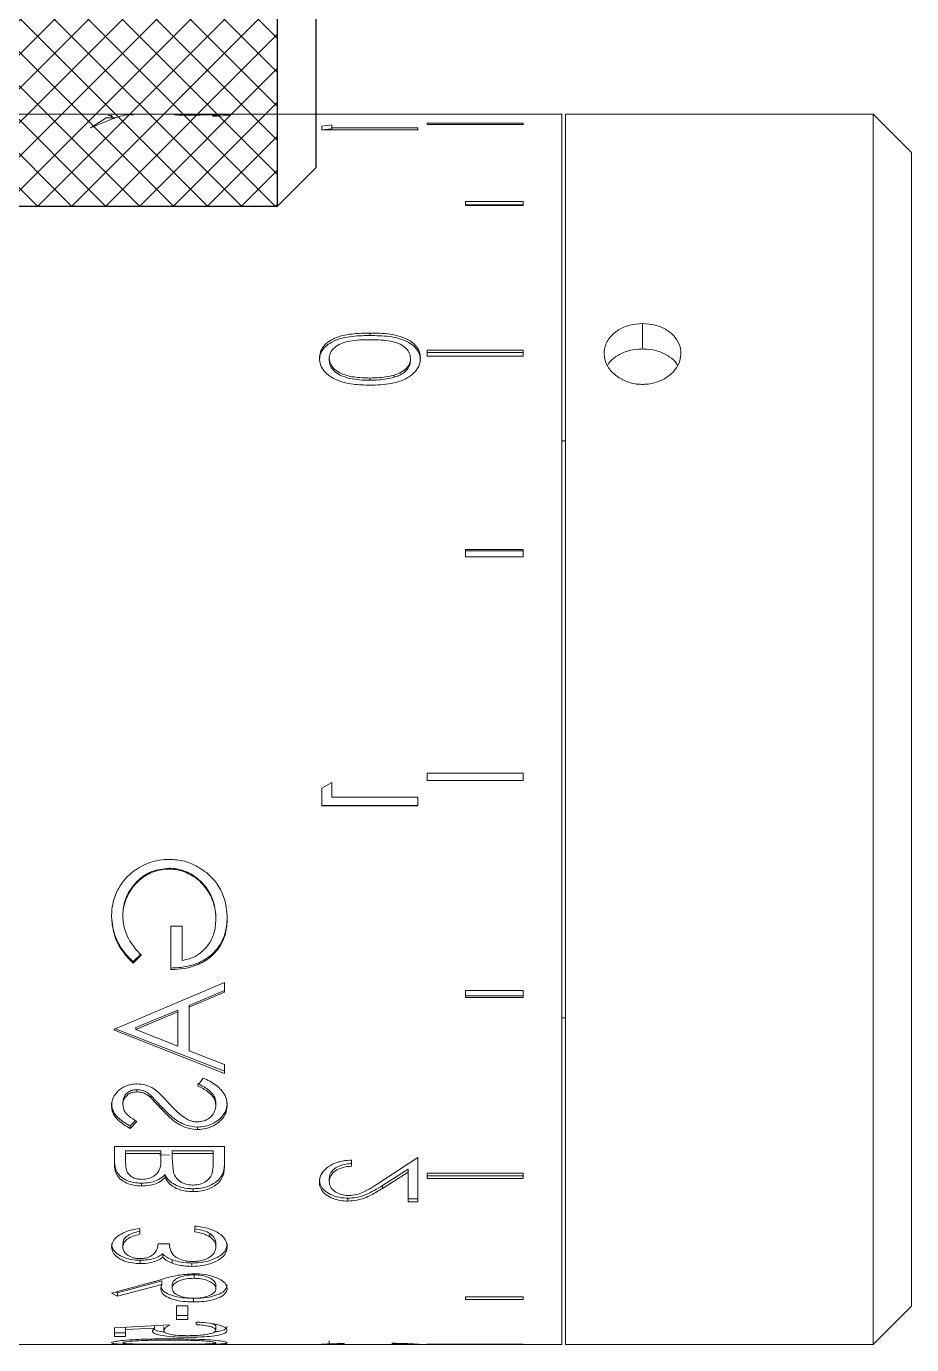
# Model space of a CAD drawing. Extents: x 500 to 100500, y -14500 to 21140.
# Drawn here: x 14845.69 to 14868.71, y -7525.04 to -7490.76 of the extents above; entities that cross this region are included whole.
import ezdxf

# ---------------------------------------------------------------- set-up
doc = ezdxf.new("R2010")
doc.units = 0
doc.linetypes.add('SLD-Solid', pattern=[0])
doc.layers.get('0').update_dxf_attribs({"linetype": 'CONTINUOUS'})
doc.layers.add('D', color=7, linetype='CONTINUOUS')
doc.layers.add('MODEL', color=7, linetype='SLD-Solid', lineweight=15)

# ---------------------------------------------------------------- blocks, each defined once
blk = doc.blocks.new('KA$Ca24aadca')
at = {"layer": 'MODEL'}
for p, q in [((1, 76), (0, 75)), ((9, 76), (1, 76)), ((1, 47.338), (1, 76)), ((9, 76), (9, 47.338)), ((17.73, 76), (9.1, 76)), ((9.1, 76), (9.1, 47.338)), ((17.963, 76), (17.73, 76)), ((17.73, 75.999), (17.991, 75.997)), ((17.991, 75.993), (17.763, 75.989)), ((17.763, 75.989), (17.763, 75.968)), ((17.763, 75.968), (18.062, 75.947)), ((18.784, 76), (17.963, 76)), ((18.358, 75.994), (17.963, 75.999)), ((17.963, 75.999), (17.963, 75.997)), ((17.991, 75.997), (17.991, 75.993)), ((17.991, 75.993), (17.991, 75.951)), ((18.02, 75.968), (18.02, 75.983)), ((18.02, 75.983), (18.217, 75.983)), ((18.175, 75.962), (18.02, 75.968)), ((18.02, 75.968), (18.02, 75.949)), ((18.062, 75.947), (18.175, 75.947)), ((18.175, 75.947), (18.175, 75.962)), ((18.217, 75.983), (18.504, 75.974)), ((18.645, 75.989), (18.358, 75.994)), ((18.358, 75.994), (18.358, 75.978)), ((18.504, 75.974), (19.062, 75.974)), ((18.645, 75.989), (18.645, 75.974)), ((18.935, 75.987), (18.645, 75.989)), ((19.083, 76), (18.784, 76)), ((18.784, 75.999), (18.991, 75.998)), ((18.991, 75.998), (18.935, 75.987)), ((18.935, 75.987), (18.935, 75.974)), ((19.173, 76), (18.991, 75.998)), ((18.991, 75.998), (18.991, 75.974)), ((19.062, 75.974), (19.173, 75.983)), ((20.239, 76), (19.083, 76)), ((19.173, 75.983), (19.173, 76)), ((20.931, 76), (20.239, 76)), ((20.931, 75.9), (20.688, 75.9)), ((20.786, 75.898), (20.774, 75.897)), ((20.811, 75.964), (20.786, 75.926)), ((20.824, 75.964), (20.811, 75.964)), ((20.824, 75.977), (20.824, 75.9)), ((20.896, 75.962), (20.845, 75.963)), ((23.6, 76), (20.931, 76)), ((21.357, 75.641), (20.931, 75.91)), ((12.6, 75.764), (10.1, 75.764)), ((10.1, 75.764), (10.1, 75.729)), ((10.1, 75.729), (12.6, 75.729)), ((12.6, 75.729), (12.6, 75.764)), ((15.084, 75.643), (12.84, 75.643)), ((12.84, 75.643), (12.84, 75.594)), ((12.84, 75.594), (15.34, 75.594)), ((15.34, 75.691), (15.084, 75.719)), ((15.084, 75.719), (15.084, 75.643)), ((15.084, 75.594), (15.084, 75.643)), ((15.084, 75.621), (15.33, 75.594)), ((15.34, 75.594), (15.34, 75.691)), ((0, 45), (0, 75)), ((11.6, 73.729), (10.1, 73.729)), ((10.1, 73.729), (10.1, 73.626)), ((11.6, 73.626), (11.6, 73.729)), ((11.6, 73.643), (10.1, 73.643)), ((10.1, 73.626), (11.6, 73.626)), ((6.999, 70.552), (6.999, 69.892)), ((14.089, 70.242), (14.089, 70.307)), ((12.6, 69.861), (10.1, 69.861)), ((10.1, 69.861), (10.1, 69.702)), ((12.6, 69.799), (10.1, 69.799)), ((10.1, 69.702), (12.6, 69.702)), ((12.6, 69.702), (12.6, 69.861)), ((13.032, 69.587), (13.032, 69.648)), ((15.148, 69.648), (15.148, 69.587)), ((13.462, 69.214), (13.462, 69.157)), ((14.091, 69.137), (14.091, 69.08)), ((9.1, 67.5), (9, 67.5)), ((11.6, 64.675), (10.1, 64.675)), ((10.1, 64.675), (10.1, 64.484)), ((11.6, 64.646), (10.1, 64.646)), ((10.1, 64.484), (11.6, 64.484)), ((11.6, 64.484), (11.6, 64.675)), ((12.6, 58.865), (10.1, 58.865)), ((10.1, 58.865), (10.1, 58.666)), ((10.1, 58.674), (12.6, 58.674)), ((10.1, 58.666), (12.6, 58.666)), ((12.6, 58.666), (12.6, 58.865)), ((15.34, 58.47), (15.084, 58.616)), ((15.084, 58.616), (15.084, 58.233)), ((15.34, 58.01), (15.34, 58.47)), ((15.084, 58.233), (12.84, 58.233)), ((12.84, 58.233), (12.84, 58.01)), ((15.34, 58.023), (12.84, 58.023)), ((12.84, 58.01), (15.34, 58.01)), ((19.319, 56.389), (19.319, 56.366)), ((18.096, 55.092), (18.096, 55.061)), ((19.269, 54.886), (18.976, 54.886)), ((18.976, 54.886), (18.976, 53.992)), ((19.269, 53.755), (19.269, 54.886)), ((20.516, 55.17), (20.516, 55.139)), ((20.81, 55.161), (20.81, 55.131)), ((20.248, 53.962), (20.04, 54.165)), ((20.04, 54.128), (20.248, 53.924)), ((20.248, 53.962), (20.248, 53.924)), ((11.6, 53.207), (10.1, 53.207)), ((10.1, 53.207), (10.1, 53.026)), ((11.6, 53.026), (11.6, 53.207)), ((17.876, 53.419), (17.876, 53.164)), ((20.736, 52.207), (17.876, 53.419)), ((18.793, 52.819), (17.876, 53.207)), ((17.876, 53.164), (18.793, 52.774)), ((10.1, 53.07), (11.6, 53.07)), ((10.1, 53.026), (11.6, 53.026)), ((18.793, 52.819), (18.793, 52.774)), ((9, 52.5), (9.1, 52.5)), ((18.793, 52.774), (18.793, 51.642)), ((20.179, 52.243), (19.086, 52.696)), ((19.086, 52.696), (19.086, 52.65)), ((19.086, 52.65), (20.179, 52.194)), ((19.086, 52.65), (19.086, 51.758)), ((20.736, 52.224), (17.876, 51.108)), ((17.876, 51.052), (20.736, 52.175)), ((20.179, 52.194), (19.086, 51.758)), ((20.179, 52.194), (20.179, 52.243)), ((20.736, 52.175), (20.736, 52.207)), ((18.793, 51.642), (17.876, 51.285)), ((17.876, 51.285), (17.876, 51.052)), ((18.573, 50.733), (18.428, 50.931)), ((19.784, 50.48), (19.5, 50.177)), ((19.5, 50.115), (19.784, 50.42)), ((19.784, 50.48), (19.784, 50.42)), ((20.154, 50.631), (20.154, 50.572)), ((17.803, 50.289), (17.803, 50.228)), ((18.096, 50.289), (18.096, 50.228)), ((19.5, 50.177), (19.5, 50.115)), ((20.516, 50.297), (20.516, 50.236)), ((20.81, 50.275), (20.81, 50.214)), ((20.15, 49.8), (20.326, 49.622)), ((20.326, 49.687), (20.187, 49.825)), ((18.577, 49.659), (18.577, 49.594)), ((20.326, 49.687), (20.326, 49.622)), ((20.736, 49.155), (17.876, 49.155)), ((17.876, 49.155), (17.876, 48.6)), ((19.233, 49.037), (18.169, 49.037)), ((18.169, 49.037), (18.169, 48.968)), ((19.233, 48.968), (19.233, 49.037)), ((20.443, 49.037), (19.526, 49.037)), ((19.526, 49.037), (19.526, 48.968)), ((20.443, 48.968), (20.443, 49.037)), ((20.736, 48.752), (20.736, 49.155)), ((13.875, 48.191), (12.84, 48.867)), ((12.84, 48.867), (12.84, 47.711)), ((14.571, 48.798), (14.571, 48.638)), ((18.169, 48.968), (19.233, 48.968)), ((18.169, 48.968), (18.169, 48.706)), ((19.233, 48.846), (19.199, 48.468)), ((19.233, 48.968), (19.233, 48.846)), ((19.305, 48.923), (19.561, 48.936)), ((19.526, 48.968), (20.443, 48.968)), ((19.526, 48.968), (19.526, 48.844)), ((20.443, 48.968), (20.443, 48.718)), ((12.6, 48.456), (10.1, 48.456)), ((10.1, 48.456), (10.1, 48.318)), ((10.1, 48.391), (12.6, 48.391)), ((12.6, 48.318), (12.6, 48.456)), ((13.764, 48.137), (13.097, 48.56)), ((13.097, 48.56), (13.097, 48.488)), ((13.097, 47.711), (13.097, 48.488)), ((13.097, 48.488), (13.764, 48.063)), ((19.419, 48.421), (19.419, 48.348)), ((10.1, 48.318), (12.6, 48.318)), ((13.764, 48.137), (13.764, 48.063)), ((15.148, 48.311), (15.148, 48.238)), ((18.688, 48.053), (18.688, 47.978)), ((20.028, 48.198), (20.028, 48.124)), ((13.097, 47.788), (12.84, 47.788)), ((12.84, 47.711), (13.097, 47.711)), ((14.661, 47.809), (14.661, 47.732)), ((1, 44), (1, 47.338)), ((9, 47.338), (9, 44)), ((9.1, 47.338), (9.1, 44)), ((18.646, 46.934), (18.646, 47.084)), ((20.076, 47.019), (20.076, 46.87)), ((18.251, 46.888), (18.251, 46.806)), ((18.096, 46.625), (18.096, 46.541)), ((19.599, 46.624), (19.306, 46.624)), ((19.478, 46.361), (19.478, 46.275)), ((20.516, 46.622), (20.516, 46.538)), ((18.726, 46.122), (18.726, 46.035)), ((19.234, 46.206), (19.234, 46.119)), ((20.067, 46.194), (20.067, 46.107)), ((18.663, 45.814), (18.663, 45.724)), ((20.654, 45.348), (19.499, 45.656)), ((19.499, 45.656), (19.499, 45.566)), ((20.81, 45.334), (19.505, 45.696)), ((18.096, 45.454), (18.096, 45.545)), ((19.233, 45.463), (19.233, 45.554)), ((19.499, 45.566), (20.654, 45.256)), ((20.691, 45.367), (20.654, 45.348)), ((20.654, 45.256), (20.654, 45.348)), ((20.654, 45.256), (20.81, 45.334)), ((0, 45), (1, 44)), ((11.6, 45.246), (10.1, 45.246)), ((10.1, 45.246), (10.1, 45.17)), ((10.1, 45.17), (11.6, 45.17)), ((11.6, 45.17), (11.6, 45.246)), ((18.679, 45.202), (18.679, 45.11)), ((19.123, 45.005), (18.83, 45.005)), ((18.83, 45.005), (18.83, 44.657)), ((19.123, 44.657), (19.123, 45.005)), ((18.609, 44.519), (18.609, 44.586)), ((19.123, 44.753), (18.83, 44.753)), ((18.83, 44.657), (19.123, 44.657)), ((18.096, 44.469), (18.096, 44.372)), ((20.736, 44.439), (19.306, 44.51)), ((19.453, 44.364), (19.453, 44.462)), ((19.69, 44.491), (19.69, 44.428)), ((19.746, 44.354), (19.69, 44.428)), ((19.69, 44.428), (20.443, 44.394)), ((20.443, 44.454), (20.443, 44.394)), ((20.443, 44.394), (20.443, 44.208)), ((20.736, 44.307), (20.443, 44.307)), ((20.736, 44.208), (20.736, 44.439)), ((1, 44), (9, 44)), ((9.1, 44), (12.805, 44)), ((12.6, 44.007), (10.1, 44.007)), ((10.1, 44.007), (10.1, 44.002)), ((10.1, 44.002), (12.6, 44.002)), ((12.6, 44.002), (12.6, 44.007)), ((12.853, 44), (13.063, 44)), ((13.063, 44), (14.036, 44)), ((13.514, 44.022), (13.514, 44.035)), ((14.036, 44), (14.419, 44)), ((14.347, 44.004), (14.091, 44.004)), ((14.241, 44.001), (14.347, 44.004)), ((14.241, 44.004), (14.241, 44.001)), ((14.419, 44), (15.111, 44)), ((14.763, 44.029), (14.763, 44.017)), ((15.111, 44), (15.373, 44)), ((15.148, 44.101), (15.148, 44.001)), ((15.148, 44.013), (15.266, 44.013)), ((15.373, 44), (23.6, 44)), ((19.306, 44.116), (19.306, 44.148)), ((20.443, 44.208), (20.736, 44.208))]:
    blk.add_line(p, q, dxfattribs=at)
for points, knots in [([(20.239, 75.981), (20.285, 75.985), (20.419, 75.998), (20.72, 75.901), (21.058, 75.772), (21.257, 75.685), (21.357, 75.641)], [0, 0, 0, 0, 0.20312, 0.598526, 0.798872, 1, 1, 1, 1]), ([(6.999, 70.552), (6.886, 70.544), (6.66, 70.528), (6.364, 70.398), (6.139, 70.204), (6.005, 69.96), (5.991, 69.689), (6.086, 69.425), (6.283, 69.197), (6.566, 69.04), (6.816, 68.977), (6.964, 68.973), (7, 68.972)], [0, 0, 0, 0, 0.10774, 0.215878, 0.319027, 0.430319, 0.536976, 0.642594, 0.754118, 0.858028, 0.965444, 1, 1, 1, 1]), ([(6.999, 70.552), (7.112, 70.544), (7.337, 70.529), (7.632, 70.399), (7.86, 70.206), (7.995, 69.962), (8.009, 69.691), (7.917, 69.427), (7.719, 69.201), (7.439, 69.042), (7.187, 68.977), (7.037, 68.973), (7, 68.972)], [0, 0, 0, 0, 0.107464, 0.215074, 0.318323, 0.430016, 0.535965, 0.642464, 0.752924, 0.855876, 0.964691, 1, 1, 1, 1]), ([(14.089, 70.307), (14.023, 70.306), (13.782, 70.303), (13.436, 70.271), (13.103, 70.149), (12.901, 69.999), (12.792, 69.827), (12.781, 69.706), (12.776, 69.654)], [0, 0, 0, 0, 0.114585, 0.413845, 0.591254, 0.738741, 0.886612, 1, 1, 1, 1]), ([(15.404, 69.654), (15.399, 69.707), (15.389, 69.814), (15.298, 69.971), (15.129, 70.122), (14.818, 70.255), (14.451, 70.301), (14.19, 70.305), (14.089, 70.307)], [0, 0, 0, 0, 0.1152157, 0.2308645, 0.3693888, 0.551512, 0.8271039, 1, 1, 1, 1]), ([(12.776, 69.593), (12.781, 69.647), (12.791, 69.756), (12.885, 69.912), (13.059, 70.064), (13.387, 70.197), (13.753, 70.238), (14.007, 70.241), (14.089, 70.242)], [0, 0, 0, 0, 0.116868, 0.234218, 0.371464, 0.561078, 0.858841, 1, 1, 1, 1]), ([(13.032, 69.648), (13.041, 69.702), (13.059, 69.811), (13.18, 69.946), (13.368, 70.056), (13.68, 70.128), (13.935, 70.132), (14.091, 70.134)], [0, 0, 0, 0, 0.149452, 0.299557, 0.443729, 0.6593, 1, 1, 1, 1]), ([(14.089, 70.242), (14.156, 70.241), (14.398, 70.239), (14.745, 70.208), (15.079, 70.087), (15.28, 69.935), (15.39, 69.763), (15.4, 69.644), (15.404, 69.593)], [0, 0, 0, 0, 0.116026, 0.41617, 0.592002, 0.74159, 0.891489, 1, 1, 1, 1]), ([(14.091, 70.134), (14.158, 70.133), (14.398, 70.13), (14.717, 70.098), (14.982, 69.963), (15.107, 69.831), (15.144, 69.717), (15.148, 69.656), (15.148, 69.648)], [0, 0, 0, 0, 0.147671, 0.530107, 0.680528, 0.831769, 0.977181, 1, 1, 1, 1]), ([(6.092, 69.459), (6.1, 69.478), (6.14, 69.569), (6.305, 69.704), (6.568, 69.841), (6.82, 69.888), (6.964, 69.892), (6.999, 69.892)], [0, 0, 0, 0, 0.0673669, 0.3283181, 0.6168045, 0.9075415, 1, 1, 1, 1]), ([(7.908, 69.458), (7.899, 69.479), (7.857, 69.572), (7.69, 69.708), (7.425, 69.843), (7.174, 69.889), (7.032, 69.892), (6.999, 69.892)], [0, 0, 0, 0, 0.075087, 0.333943, 0.622777, 0.913763, 1, 1, 1, 1]), ([(12.776, 69.654), (12.781, 69.6), (12.793, 69.479), (12.898, 69.304), (13.1, 69.134), (13.457, 68.988), (13.812, 68.955), (14.044, 68.952), (14.089, 68.952)], [0, 0, 0, 0, 0.114624, 0.256595, 0.400093, 0.603595, 0.922354, 1, 1, 1, 1]), ([(13.462, 69.214), (13.399, 69.236), (13.272, 69.278), (13.125, 69.395), (13.044, 69.526), (13.036, 69.613), (13.032, 69.648)], [0, 0, 0, 0, 0.277621, 0.55771, 0.82204, 1, 1, 1, 1]), ([(14.089, 68.952), (14.236, 68.955), (14.53, 68.961), (14.891, 69.049), (15.14, 69.18), (15.288, 69.315), (15.387, 69.477), (15.398, 69.595), (15.404, 69.654)], [0, 0, 0, 0, 0.250684, 0.500306, 0.628944, 0.750225, 0.875064, 1, 1, 1, 1]), ([(15.148, 69.648), (15.139, 69.593), (15.122, 69.483), (15, 69.345), (14.796, 69.226), (14.485, 69.148), (14.23, 69.141), (14.091, 69.137)], [0, 0, 0, 0, 0.149581, 0.299571, 0.442489, 0.694266, 1, 1, 1, 1]), ([(13.032, 69.587), (13.041, 69.533), (13.058, 69.424), (13.175, 69.289), (13.319, 69.203), (13.419, 69.171), (13.462, 69.157)], [0, 0, 0, 0, 0.27799, 0.55708, 0.810202, 1, 1, 1, 1]), ([(14.091, 69.08), (14.157, 69.081), (14.4, 69.085), (14.715, 69.132), (14.982, 69.27), (15.104, 69.402), (15.143, 69.517), (15.147, 69.578), (15.148, 69.587)], [0, 0, 0, 0, 0.146632, 0.536075, 0.683031, 0.831242, 0.973864, 1, 1, 1, 1]), ([(14.091, 69.137), (14.023, 69.138), (13.884, 69.141), (13.671, 69.162), (13.532, 69.197), (13.462, 69.214)], [0, 0, 0, 0, 0.316963, 0.656118, 1, 1, 1, 1]), ([(13.462, 69.157), (13.526, 69.141), (13.659, 69.107), (13.871, 69.084), (14.017, 69.081), (14.091, 69.08)], [0, 0, 0, 0, 0.313331, 0.654519, 1, 1, 1, 1]), ([(19.308, 56.617), (19.241, 56.614), (19.04, 56.607), (18.695, 56.519), (18.464, 56.359), (18.344, 56.275)], [0, 0, 0, 0, 0.191608, 0.578332, 1, 1, 1, 1]), ([(20.81, 55.131), (20.807, 55.195), (20.8, 55.428), (20.681, 55.827), (20.368, 56.239), (19.937, 56.513), (19.566, 56.611), (19.352, 56.616), (19.308, 56.617)], [0, 0, 0, 0, 0.083866, 0.307619, 0.528436, 0.731895, 0.943672, 1, 1, 1, 1]), ([(18.344, 56.275), (18.294, 56.231), (18.145, 56.1), (17.938, 55.805), (17.818, 55.432), (17.807, 55.18), (17.803, 55.082)], [0, 0, 0, 0, 0.143627, 0.432968, 0.778301, 1, 1, 1, 1]), ([(19.319, 56.389), (19.251, 56.385), (19.054, 56.375), (18.738, 56.256), (18.42, 56.007), (18.193, 55.659), (18.104, 55.336), (18.098, 55.144), (18.096, 55.092)], [0, 0, 0, 0, 0.100509, 0.294124, 0.492081, 0.698786, 0.918559, 1, 1, 1, 1]), ([(18.096, 55.061), (18.099, 55.124), (18.105, 55.316), (18.204, 55.655), (18.449, 56.022), (18.821, 56.281), (19.131, 56.362), (19.295, 56.366), (19.319, 56.366)], [0, 0, 0, 0, 0.099109, 0.299135, 0.535795, 0.757166, 0.963865, 1, 1, 1, 1]), ([(20.516, 55.17), (20.513, 55.234), (20.504, 55.429), (20.389, 55.755), (20.137, 56.092), (19.761, 56.337), (19.469, 56.371), (19.319, 56.389)], [0, 0, 0, 0, 0.105214, 0.31787, 0.547529, 0.767056, 1, 1, 1, 1]), ([(19.319, 56.366), (19.386, 56.363), (19.579, 56.353), (19.888, 56.237), (20.2, 56), (20.421, 55.66), (20.51, 55.358), (20.515, 55.179), (20.516, 55.139)], [0, 0, 0, 0, 0.1035564, 0.299647, 0.5027831, 0.7086777, 0.9346055, 1, 1, 1, 1]), ([(19.269, 53.794), (19.202, 53.796), (18.948, 53.803), (18.552, 53.895), (18.157, 54.156), (17.911, 54.49), (17.814, 54.826), (17.806, 55.035), (17.803, 55.113)], [0, 0, 0, 0, 0.088344, 0.333646, 0.522692, 0.712032, 0.891977, 1, 1, 1, 1]), ([(17.803, 55.082), (17.805, 55.019), (17.811, 54.827), (17.894, 54.486), (18.138, 54.133), (18.507, 53.886), (18.894, 53.771), (19.154, 53.76), (19.269, 53.755)], [0, 0, 0, 0, 0.087254, 0.263263, 0.478259, 0.659885, 0.849322, 1, 1, 1, 1]), ([(18.976, 53.992), (18.911, 54.004), (18.741, 54.036), (18.494, 54.168), (18.275, 54.398), (18.121, 54.703), (18.105, 54.937), (18.096, 55.061)], [0, 0, 0, 0, 0.127656, 0.329303, 0.530388, 0.753019, 1, 1, 1, 1]), ([(20.516, 55.139), (20.513, 55.076), (20.5, 54.85), (20.361, 54.483), (20.145, 54.245), (20.04, 54.128)], [0, 0, 0, 0, 0.1668939, 0.5932819, 1, 1, 1, 1]), ([(20.81, 55.161), (20.807, 55.097), (20.799, 54.859), (20.675, 54.459), (20.436, 54.143), (20.279, 53.992), (20.248, 53.962)], [0, 0, 0, 0, 0.141412, 0.525846, 0.905724, 1, 1, 1, 1]), ([(20.248, 53.924), (20.294, 53.969), (20.489, 54.162), (20.755, 54.554), (20.792, 54.947), (20.81, 55.131)], [0, 0, 0, 0, 0.139518, 0.598002, 1, 1, 1, 1]), ([(18.428, 50.931), (18.37, 50.904), (18.195, 50.822), (17.967, 50.662), (17.823, 50.433), (17.809, 50.294), (17.803, 50.228)], [0, 0, 0, 0, 0.1772, 0.536332, 0.780299, 1, 1, 1, 1]), ([(18.573, 50.791), (18.515, 50.762), (18.361, 50.686), (18.18, 50.542), (18.102, 50.385), (18.098, 50.311), (18.096, 50.289)], [0, 0, 0, 0, 0.246415, 0.661742, 0.897862, 1, 1, 1, 1]), ([(20.142, 50.78), (20.074, 50.775), (19.939, 50.766), (19.797, 50.704), (19.725, 50.661), (19.707, 50.65)], [0, 0, 0, 0, 0.42797, 0.856751, 1, 1, 1, 1]), ([(20.81, 50.214), (20.805, 50.267), (20.794, 50.388), (20.689, 50.565), (20.512, 50.704), (20.316, 50.772), (20.193, 50.778), (20.142, 50.78)], [0, 0, 0, 0, 0.186188, 0.424311, 0.658632, 0.857648, 1, 1, 1, 1]), ([(18.096, 50.228), (18.104, 50.282), (18.12, 50.39), (18.264, 50.558), (18.429, 50.662), (18.549, 50.721), (18.573, 50.733)], [0, 0, 0, 0, 0.2455057, 0.491821, 0.8969935, 1, 1, 1, 1]), ([(19.707, 50.65), (19.659, 50.612), (19.561, 50.536), (19.438, 50.406), (19.358, 50.318), (19.318, 50.274)], [0, 0, 0, 0, 0.329346, 0.664455, 1, 1, 1, 1]), ([(20.154, 50.631), (20.103, 50.626), (20.002, 50.618), (19.878, 50.554), (19.813, 50.503), (19.784, 50.48)], [0, 0, 0, 0, 0.354319, 0.713851, 1, 1, 1, 1]), ([(19.784, 50.42), (19.833, 50.458), (19.907, 50.517), (20.04, 50.564), (20.115, 50.569), (20.154, 50.572)], [0, 0, 0, 0, 0.471259, 0.726638, 1, 1, 1, 1]), ([(20.516, 50.297), (20.51, 50.352), (20.499, 50.442), (20.409, 50.547), (20.307, 50.611), (20.214, 50.628), (20.164, 50.63), (20.154, 50.631)], [0, 0, 0, 0, 0.333612, 0.545163, 0.757785, 0.948582, 1, 1, 1, 1]), ([(20.154, 50.572), (20.205, 50.567), (20.3, 50.558), (20.407, 50.488), (20.48, 50.403), (20.513, 50.316), (20.515, 50.258), (20.516, 50.236)], [0, 0, 0, 0, 0.243163, 0.45637, 0.644943, 0.864609, 1, 1, 1, 1]), ([(18.577, 49.659), (18.509, 49.663), (18.373, 49.67), (18.172, 49.741), (17.987, 49.864), (17.843, 50.04), (17.806, 50.195), (17.803, 50.277), (17.803, 50.289)], [0, 0, 0, 0, 0.163889, 0.328168, 0.523296, 0.749647, 0.96435, 1, 1, 1, 1]), ([(17.803, 50.228), (17.807, 50.175), (17.816, 50.052), (17.915, 49.873), (18.099, 49.713), (18.331, 49.609), (18.503, 49.599), (18.577, 49.594)], [0, 0, 0, 0, 0.161178, 0.375136, 0.58803, 0.821925, 1, 1, 1, 1]), ([(18.581, 49.79), (18.522, 49.796), (18.404, 49.807), (18.26, 49.885), (18.154, 50), (18.102, 50.119), (18.098, 50.201), (18.096, 50.228)], [0, 0, 0, 0, 0.214302, 0.429999, 0.617552, 0.877752, 1, 1, 1, 1]), ([(19.5, 50.177), (19.46, 50.134), (19.353, 50.021), (19.16, 49.85), (18.892, 49.693), (18.678, 49.67), (18.577, 49.659)], [0, 0, 0, 0, 0.171038, 0.45696, 0.745505, 1, 1, 1, 1]), ([(18.577, 49.594), (18.644, 49.599), (18.808, 49.611), (19.099, 49.733), (19.32, 49.924), (19.457, 50.07), (19.5, 50.115)], [0, 0, 0, 0, 0.169405, 0.413395, 0.818545, 1, 1, 1, 1]), ([(19.318, 50.274), (19.278, 50.231), (19.199, 50.146), (19.056, 50.004), (18.934, 49.92), (18.862, 49.87)], [0, 0, 0, 0, 0.289811, 0.5796379, 1, 1, 1, 1]), ([(20.516, 50.236), (20.509, 50.182), (20.495, 50.074), (20.352, 49.924), (20.224, 49.846), (20.15, 49.8)], [0, 0, 0, 0, 0.291913, 0.585895, 1, 1, 1, 1]), ([(20.81, 50.275), (20.804, 50.221), (20.792, 50.1), (20.666, 49.902), (20.482, 49.774), (20.354, 49.703), (20.326, 49.687)], [0, 0, 0, 0, 0.217026, 0.491167, 0.886045, 1, 1, 1, 1]), ([(20.326, 49.622), (20.379, 49.653), (20.519, 49.733), (20.699, 49.878), (20.798, 50.06), (20.806, 50.169), (20.81, 50.214)], [0, 0, 0, 0, 0.2129622, 0.5606427, 0.8193726, 1, 1, 1, 1]), ([(18.862, 49.87), (18.834, 49.855), (18.785, 49.83), (18.691, 49.798), (18.623, 49.793), (18.581, 49.79)], [0, 0, 0, 0, 0.329722, 0.583351, 1, 1, 1, 1]), ([(15.404, 48.23), (15.4, 48.276), (15.392, 48.379), (15.295, 48.533), (15.119, 48.671), (14.883, 48.769), (14.688, 48.793), (14.584, 48.797), (14.571, 48.798)], [0, 0, 0, 0, 0.155168, 0.350806, 0.546575, 0.759669, 0.969733, 1, 1, 1, 1]), ([(15.148, 48.311), (15.143, 48.358), (15.132, 48.452), (15.027, 48.572), (14.879, 48.656), (14.722, 48.697), (14.616, 48.706), (14.571, 48.709)], [0, 0, 0, 0, 0.225459, 0.453713, 0.647037, 0.850011, 1, 1, 1, 1]), ([(18.688, 48.149), (18.625, 48.154), (18.499, 48.164), (18.347, 48.24), (18.239, 48.34), (18.174, 48.498), (18.171, 48.623), (18.169, 48.706)], [0, 0, 0, 0, 0.173841, 0.348024, 0.506745, 0.674009, 1, 1, 1, 1]), ([(20.022, 48.298), (19.965, 48.302), (19.849, 48.311), (19.707, 48.376), (19.605, 48.467), (19.529, 48.623), (19.528, 48.753), (19.526, 48.844)], [0, 0, 0, 0, 0.164385, 0.330072, 0.476016, 0.636235, 1, 1, 1, 1]), ([(20.443, 48.718), (20.441, 48.671), (20.436, 48.575), (20.391, 48.453), (20.302, 48.366), (20.198, 48.317), (20.099, 48.299), (20.041, 48.298), (20.022, 48.298)], [0, 0, 0, 0, 0.242818, 0.487494, 0.638838, 0.790686, 0.93291, 1, 1, 1, 1]), ([(20.736, 48.822), (20.735, 48.775), (20.731, 48.657), (20.689, 48.491), (20.561, 48.346), (20.387, 48.253), (20.201, 48.204), (20.077, 48.2), (20.028, 48.198)], [0, 0, 0, 0, 0.155352, 0.383732, 0.549195, 0.714604, 0.886207, 1, 1, 1, 1]), ([(20.028, 48.124), (20.095, 48.127), (20.23, 48.134), (20.426, 48.196), (20.591, 48.296), (20.715, 48.469), (20.734, 48.627), (20.736, 48.734), (20.736, 48.752)], [0, 0, 0, 0, 0.154145, 0.308872, 0.488197, 0.654104, 0.941522, 1, 1, 1, 1]), ([(14.571, 48.638), (14.638, 48.632), (14.772, 48.619), (14.951, 48.552), (15.079, 48.449), (15.14, 48.338), (15.146, 48.267), (15.148, 48.238)], [0, 0, 0, 0, 0.221417, 0.445658, 0.654852, 0.857088, 1, 1, 1, 1]), ([(18.688, 48.053), (18.62, 48.056), (18.468, 48.062), (18.247, 48.129), (18.053, 48.247), (17.901, 48.43), (17.885, 48.582), (17.876, 48.671)], [0, 0, 0, 0, 0.1493769, 0.335554, 0.5215758, 0.7223262, 1, 1, 1, 1]), ([(17.876, 48.6), (17.879, 48.553), (17.886, 48.429), (17.977, 48.241), (18.183, 48.082), (18.434, 47.991), (18.608, 47.982), (18.688, 47.978)], [0, 0, 0, 0, 0.14692, 0.39029, 0.618678, 0.824809, 1, 1, 1, 1]), ([(19.199, 48.468), (19.179, 48.423), (19.14, 48.333), (19.02, 48.229), (18.87, 48.166), (18.757, 48.149), (18.696, 48.149), (18.688, 48.149)], [0, 0, 0, 0, 0.2710264, 0.5449695, 0.7569714, 0.9687694, 1, 1, 1, 1]), ([(19.419, 48.421), (19.394, 48.378), (19.344, 48.292), (19.212, 48.175), (19.021, 48.091), (18.833, 48.056), (18.721, 48.054), (18.688, 48.053)], [0, 0, 0, 0, 0.20677, 0.415024, 0.657624, 0.898515, 1, 1, 1, 1]), ([(18.688, 47.978), (18.755, 47.981), (18.906, 47.987), (19.124, 48.052), (19.316, 48.175), (19.383, 48.288), (19.419, 48.348)], [0, 0, 0, 0, 0.20467, 0.459704, 0.71151, 1, 1, 1, 1]), ([(20.028, 48.198), (19.96, 48.202), (19.824, 48.208), (19.624, 48.265), (19.492, 48.345), (19.434, 48.405), (19.419, 48.421)], [0, 0, 0, 0, 0.28094, 0.564087, 0.885119, 1, 1, 1, 1]), ([(19.419, 48.348), (19.458, 48.311), (19.537, 48.235), (19.716, 48.16), (19.886, 48.127), (19.993, 48.125), (20.028, 48.124)], [0, 0, 0, 0, 0.277617, 0.55777, 0.85605, 1, 1, 1, 1]), ([(14.661, 47.809), (14.593, 47.812), (14.435, 47.818), (14.201, 47.892), (13.979, 48.007), (13.836, 48.094), (13.764, 48.137)], [0, 0, 0, 0, 0.192391, 0.449276, 0.723279, 1, 1, 1, 1]), ([(13.764, 48.063), (13.813, 48.033), (13.961, 47.942), (14.153, 47.836), (14.337, 47.774), (14.479, 47.741), (14.582, 47.736), (14.661, 47.732)], [0, 0, 0, 0, 0.189278, 0.572086, 0.708526, 0.776454, 1, 1, 1, 1]), ([(14.641, 47.877), (14.573, 47.882), (14.438, 47.89), (14.245, 47.968), (14.064, 48.071), (13.938, 48.151), (13.875, 48.191)], [0, 0, 0, 0, 0.218886, 0.437948, 0.718401, 1, 1, 1, 1]), ([(15.148, 48.238), (15.142, 48.192), (15.13, 48.1), (15.021, 47.987), (14.875, 47.908), (14.739, 47.879), (14.661, 47.877), (14.641, 47.877)], [0, 0, 0, 0, 0.245978, 0.494337, 0.713575, 0.928477, 1, 1, 1, 1]), ([(15.404, 48.304), (15.4, 48.258), (15.393, 48.166), (15.312, 48.034), (15.164, 47.922), (14.959, 47.836), (14.777, 47.81), (14.676, 47.809), (14.661, 47.809)], [0, 0, 0, 0, 0.172557, 0.346322, 0.53748, 0.742296, 0.961842, 1, 1, 1, 1]), ([(14.661, 47.732), (14.729, 47.735), (14.863, 47.741), (15.062, 47.798), (15.245, 47.895), (15.372, 48.036), (15.402, 48.157), (15.404, 48.219), (15.404, 48.23)], [0, 0, 0, 0, 0.170386, 0.341774, 0.542783, 0.76599, 0.958161, 1, 1, 1, 1]), ([(18.646, 47.084), (18.581, 47.075), (18.392, 47.051), (18.128, 46.971), (17.919, 46.831), (17.817, 46.685), (17.807, 46.589), (17.803, 46.544)], [0, 0, 0, 0, 0.1435179, 0.415945, 0.6194723, 0.8228446, 1, 1, 1, 1]), ([(18.646, 47.015), (18.582, 47.003), (18.453, 46.979), (18.32, 46.932), (18.263, 46.896), (18.251, 46.888)], [0, 0, 0, 0, 0.440983, 0.884542, 1, 1, 1, 1]), ([(20.81, 46.54), (20.806, 46.576), (20.797, 46.661), (20.7, 46.791), (20.52, 46.908), (20.3, 46.983), (20.144, 47.008), (20.076, 47.019)], [0, 0, 0, 0, 0.164748, 0.383601, 0.602434, 0.828037, 1, 1, 1, 1]), ([(18.726, 46.122), (18.658, 46.124), (18.484, 46.13), (18.221, 46.187), (17.987, 46.296), (17.839, 46.441), (17.807, 46.557), (17.803, 46.621), (17.803, 46.628)], [0, 0, 0, 0, 0.1353173, 0.3480216, 0.5621172, 0.7634811, 0.9752964, 1, 1, 1, 1]), ([(18.251, 46.888), (18.213, 46.857), (18.151, 46.805), (18.105, 46.714), (18.099, 46.658), (18.096, 46.625)], [0, 0, 0, 0, 0.39644, 0.643654, 1, 1, 1, 1]), ([(18.096, 46.541), (18.101, 46.588), (18.111, 46.683), (18.204, 46.765), (18.251, 46.806)], [0, 0, 0, 0, 0.500857, 1, 1, 1, 1]), ([(18.251, 46.806), (18.308, 46.835), (18.424, 46.894), (18.572, 46.92), (18.646, 46.934)], [0, 0, 0, 0, 0.4985358, 1, 1, 1, 1]), ([(20.516, 46.622), (20.511, 46.659), (20.501, 46.733), (20.404, 46.833), (20.252, 46.905), (20.137, 46.936), (20.076, 46.952)], [0, 0, 0, 0, 0.257388, 0.517922, 0.744387, 1, 1, 1, 1]), ([(20.076, 46.87), (20.137, 46.854), (20.258, 46.821), (20.415, 46.744), (20.504, 46.642), (20.512, 46.571), (20.516, 46.538)], [0, 0, 0, 0, 0.25298, 0.508154, 0.772069, 1, 1, 1, 1]), ([(17.803, 46.544), (17.806, 46.508), (17.814, 46.409), (17.919, 46.259), (18.139, 46.13), (18.421, 46.05), (18.625, 46.04), (18.726, 46.035)], [0, 0, 0, 0, 0.133487, 0.368585, 0.594613, 0.798732, 1, 1, 1, 1]), ([(18.701, 46.162), (18.634, 46.165), (18.5, 46.172), (18.33, 46.23), (18.195, 46.31), (18.108, 46.417), (18.1, 46.499), (18.096, 46.541)], [0, 0, 0, 0, 0.189717, 0.380565, 0.565156, 0.778309, 1, 1, 1, 1]), ([(19.306, 46.624), (19.302, 46.588), (19.29, 46.492), (19.247, 46.361), (19.111, 46.251), (18.953, 46.189), (18.807, 46.164), (18.726, 46.162), (18.701, 46.162)], [0, 0, 0, 0, 0.168002, 0.445047, 0.620001, 0.795491, 0.937342, 1, 1, 1, 1]), ([(19.478, 46.361), (19.464, 46.346), (19.434, 46.315), (19.359, 46.259), (19.284, 46.227), (19.234, 46.206)], [0, 0, 0, 0, 0.252528, 0.504841, 1, 1, 1, 1]), ([(20.067, 46.194), (19.999, 46.196), (19.862, 46.201), (19.673, 46.248), (19.55, 46.307), (19.494, 46.349), (19.478, 46.361)], [0, 0, 0, 0, 0.288122, 0.578809, 0.879977, 1, 1, 1, 1]), ([(20.068, 46.236), (20.018, 46.239), (19.922, 46.245), (19.794, 46.291), (19.68, 46.379), (19.61, 46.495), (19.603, 46.587), (19.599, 46.624)], [0, 0, 0, 0, 0.15376, 0.298561, 0.472572, 0.787061, 1, 1, 1, 1]), ([(20.81, 46.624), (20.805, 46.588), (20.794, 46.496), (20.686, 46.362), (20.483, 46.254), (20.26, 46.201), (20.121, 46.196), (20.067, 46.194)], [0, 0, 0, 0, 0.16461, 0.415991, 0.660966, 0.86844, 1, 1, 1, 1]), ([(20.067, 46.107), (20.134, 46.11), (20.285, 46.117), (20.497, 46.175), (20.67, 46.27), (20.786, 46.394), (20.802, 46.49), (20.81, 46.54)], [0, 0, 0, 0, 0.162872, 0.365823, 0.56831, 0.77469, 1, 1, 1, 1]), ([(20.516, 46.538), (20.512, 46.502), (20.504, 46.429), (20.416, 46.333), (20.294, 46.269), (20.17, 46.239), (20.099, 46.237), (20.068, 46.236)], [0, 0, 0, 0, 0.2494315, 0.5014423, 0.7366114, 0.8850017, 1, 1, 1, 1]), ([(19.234, 46.206), (19.177, 46.187), (19.044, 46.144), (18.862, 46.124), (18.748, 46.122), (18.726, 46.122)], [0, 0, 0, 0, 0.373622, 0.876257, 1, 1, 1, 1]), ([(18.726, 46.035), (18.793, 46.037), (18.905, 46.04), (19.079, 46.068), (19.176, 46.1), (19.234, 46.119)], [0, 0, 0, 0, 0.36835, 0.617132, 1, 1, 1, 1]), ([(19.234, 46.119), (19.284, 46.141), (19.36, 46.173), (19.435, 46.229), (19.464, 46.26), (19.478, 46.275)], [0, 0, 0, 0, 0.499201, 0.749551, 1, 1, 1, 1]), ([(19.478, 46.275), (19.518, 46.248), (19.598, 46.192), (19.773, 46.132), (19.939, 46.108), (20.04, 46.107), (20.067, 46.107)], [0, 0, 0, 0, 0.284258, 0.570303, 0.887066, 1, 1, 1, 1]), ([(18.674, 45.842), (18.607, 45.84), (18.438, 45.836), (18.183, 45.784), (17.962, 45.692), (17.827, 45.576), (17.811, 45.499), (17.803, 45.46)], [0, 0, 0, 0, 0.147428, 0.370303, 0.596267, 0.797332, 1, 1, 1, 1]), ([(18.663, 45.814), (18.595, 45.81), (18.459, 45.804), (18.292, 45.752), (18.165, 45.682), (18.103, 45.609), (18.098, 45.562), (18.096, 45.545)], [0, 0, 0, 0, 0.217743, 0.437315, 0.63253, 0.870061, 1, 1, 1, 1]), ([(18.096, 45.454), (18.101, 45.482), (18.112, 45.54), (18.209, 45.621), (18.346, 45.683), (18.507, 45.719), (18.614, 45.723), (18.663, 45.724)], [0, 0, 0, 0, 0.217938, 0.43739, 0.657408, 0.841682, 1, 1, 1, 1]), ([(19.233, 45.554), (19.228, 45.582), (19.219, 45.639), (19.126, 45.717), (18.981, 45.777), (18.82, 45.81), (18.709, 45.812), (18.663, 45.814)], [0, 0, 0, 0, 0.21872, 0.440058, 0.636876, 0.852922, 1, 1, 1, 1]), ([(18.663, 45.724), (18.732, 45.722), (18.87, 45.716), (19.042, 45.666), (19.168, 45.599), (19.226, 45.528), (19.231, 45.482), (19.233, 45.463)], [0, 0, 0, 0, 0.221359, 0.444128, 0.645653, 0.853242, 1, 1, 1, 1]), ([(19.505, 45.696), (19.448, 45.712), (19.314, 45.751), (19.049, 45.818), (18.815, 45.833), (18.674, 45.842)], [0, 0, 0, 0, 0.222499, 0.53127, 1, 1, 1, 1]), ([(18.679, 45.202), (18.611, 45.204), (18.447, 45.207), (18.201, 45.245), (17.988, 45.318), (17.836, 45.421), (17.814, 45.505), (17.803, 45.55)], [0, 0, 0, 0, 0.146316, 0.354949, 0.561405, 0.760205, 1, 1, 1, 1]), ([(17.803, 45.46), (17.807, 45.432), (17.817, 45.361), (17.926, 45.257), (18.131, 45.169), (18.398, 45.118), (18.586, 45.112), (18.679, 45.11)], [0, 0, 0, 0, 0.144175, 0.369829, 0.595792, 0.800322, 1, 1, 1, 1]), ([(18.663, 45.205), (18.594, 45.208), (18.456, 45.214), (18.29, 45.259), (18.165, 45.322), (18.103, 45.39), (18.098, 45.437), (18.096, 45.454)], [0, 0, 0, 0, 0.2197336, 0.4403019, 0.6340273, 0.868647, 1, 1, 1, 1]), ([(19.233, 45.463), (19.228, 45.435), (19.219, 45.378), (19.128, 45.302), (18.993, 45.245), (18.83, 45.211), (18.718, 45.207), (18.663, 45.205)], [0, 0, 0, 0, 0.2129229, 0.4274897, 0.6506048, 0.8290678, 1, 1, 1, 1]), ([(19.526, 45.532), (19.522, 45.504), (19.513, 45.44), (19.415, 45.349), (19.233, 45.269), (18.99, 45.215), (18.789, 45.204), (18.69, 45.203), (18.679, 45.202)], [0, 0, 0, 0, 0.152795, 0.351054, 0.550512, 0.773984, 0.97627, 1, 1, 1, 1]), ([(18.679, 45.11), (18.746, 45.111), (18.903, 45.114), (19.136, 45.15), (19.346, 45.22), (19.5, 45.318), (19.518, 45.4), (19.526, 45.441)], [0, 0, 0, 0, 0.150599, 0.353768, 0.554205, 0.775323, 1, 1, 1, 1]), ([(19.526, 45.441), (19.525, 45.461), (19.522, 45.503), (19.507, 45.545), (19.499, 45.566)], [0, 0, 0, 0, 0.50021, 1, 1, 1, 1]), ([(18.609, 44.586), (18.544, 44.583), (18.377, 44.575), (18.13, 44.541), (17.918, 44.484), (17.815, 44.425), (17.806, 44.389), (17.803, 44.375)], [0, 0, 0, 0, 0.153935, 0.390606, 0.625214, 0.851925, 1, 1, 1, 1]), ([(18.129, 44.333), (18.085, 44.338), (17.957, 44.354), (17.844, 44.4), (17.804, 44.444), (17.803, 44.469), (17.803, 44.473)], [0, 0, 0, 0, 0.200486, 0.575983, 0.942393, 1, 1, 1, 1]), ([(17.803, 44.375), (17.806, 44.361), (17.814, 44.323), (17.91, 44.27), (18.12, 44.227), (18.4, 44.2), (18.64, 44.191), (18.782, 44.191), (18.811, 44.191)], [0, 0, 0, 0, 0.126672, 0.339672, 0.540679, 0.732008, 0.944837, 1, 1, 1, 1]), ([(18.19, 44.544), (18.18, 44.54), (18.129, 44.523), (18.101, 44.496), (18.097, 44.475), (18.096, 44.469)], [0, 0, 0, 0, 0.164883, 0.781679, 1, 1, 1, 1]), ([(18.096, 44.372), (18.102, 44.387), (18.114, 44.416), (18.202, 44.458), (18.333, 44.493), (18.48, 44.511), (18.575, 44.517), (18.609, 44.519)], [0, 0, 0, 0, 0.227989, 0.456888, 0.66757, 0.878765, 1, 1, 1, 1]), ([(18.822, 44.232), (18.754, 44.233), (18.619, 44.234), (18.425, 44.249), (18.255, 44.277), (18.12, 44.317), (18.105, 44.353), (18.096, 44.372)], [0, 0, 0, 0, 0.1766971, 0.3543394, 0.5493635, 0.7691613, 1, 1, 1, 1]), ([(18.811, 44.191), (18.878, 44.191), (19.05, 44.192), (19.317, 44.207), (19.558, 44.24), (19.708, 44.287), (19.744, 44.328), (19.746, 44.351), (19.746, 44.354)], [0, 0, 0, 0, 0.138308, 0.357082, 0.570565, 0.776139, 0.965917, 1, 1, 1, 1]), ([(19.453, 44.364), (19.45, 44.35), (19.443, 44.322), (19.367, 44.283), (19.227, 44.253), (19.04, 44.236), (18.901, 44.232), (18.83, 44.232), (18.822, 44.232)], [0, 0, 0, 0, 0.191321, 0.384023, 0.605023, 0.796166, 0.975439, 1, 1, 1, 1]), ([(19.306, 44.51), (19.33, 44.495), (19.377, 44.464), (19.435, 44.414), (19.447, 44.382), (19.453, 44.364)], [0, 0, 0, 0, 0.307799, 0.615717, 1, 1, 1, 1]), ([(19.724, 44.41), (19.697, 44.392), (19.643, 44.357), (19.505, 44.335), (19.436, 44.323)], [0, 0, 0, 0, 0.499732, 1, 1, 1, 1]), ([(13.514, 44.035), (13.448, 44.034), (13.281, 44.031), (13.038, 44.024), (12.858, 44.012), (12.784, 44.005), (12.778, 44.003), (12.776, 44.002)], [0, 0, 0, 0, 0.164615, 0.421516, 0.661502, 0.864785, 1, 1, 1, 1]), ([(12.776, 44.002), (12.78, 44.001), (12.79, 43.999), (12.868, 44.001), (12.986, 44.004), (13.032, 44.005)], [0, 0, 0, 0, 0.288956, 0.715911, 1, 1, 1, 1]), ([(13.063, 44), (13.06, 44), (13.031, 44), (13.032, 44.001), (13.032, 44.001)], [0, 0, 0, 0, 0.100887, 1, 1, 1, 1]), ([(13.032, 44.001), (13.037, 44.003), (13.045, 44.006), (13.127, 44.01), (13.168, 44.013)], [0, 0, 0, 0, 0.50073, 1, 1, 1, 1]), ([(13.168, 44.013), (13.218, 44.015), (13.319, 44.019), (13.449, 44.021), (13.514, 44.022)], [0, 0, 0, 0, 0.498967, 1, 1, 1, 1]), ([(14.091, 44.004), (14.087, 44.002), (14.082, 44), (14.05, 44), (14.036, 44)], [0, 0, 0, 0, 0.559008, 1, 1, 1, 1]), ([(14.164, 44.004), (14.177, 44.003), (14.206, 44.003), (14.228, 44.002), (14.241, 44.001)], [0, 0, 0, 0, 0.425049, 1, 1, 1, 1]), ([(14.419, 44), (14.397, 44), (14.352, 44), (14.348, 44.002), (14.347, 44.004)], [0, 0, 0, 0, 0.471323, 1, 1, 1, 1]), ([(15.404, 44.001), (15.4, 44.003), (15.391, 44.005), (15.305, 44.012), (15.157, 44.019), (14.964, 44.026), (14.825, 44.028), (14.763, 44.029)], [0, 0, 0, 0, 0.188748, 0.378452, 0.594467, 0.820053, 1, 1, 1, 1]), ([(14.763, 44.017), (14.824, 44.016), (14.934, 44.013), (15.064, 44.008), (15.137, 44.004), (15.144, 44.002), (15.148, 44.001)], [0, 0, 0, 0, 0.289891, 0.526306, 0.763857, 1, 1, 1, 1]), ([(15.148, 44.001), (15.148, 44.001), (15.147, 44), (15.114, 44), (15.111, 44)], [0, 0, 0, 0, 0.922069, 1, 1, 1, 1]), ([(15.148, 44.004), (15.195, 44.003), (15.295, 44.001), (15.385, 43.999), (15.398, 44.001), (15.404, 44.001)], [0, 0, 0, 0, 0.298872, 0.64378, 1, 1, 1, 1]), ([(19.305, 44.148), (19.239, 44.148), (18.956, 44.148), (18.555, 44.141), (18.15, 44.116), (17.917, 44.088), (17.814, 44.063), (17.806, 44.051), (17.803, 44.047)], [0, 0, 0, 0, 0.100424, 0.424883, 0.596353, 0.769676, 0.916468, 1, 1, 1, 1]), ([(17.803, 44.047), (17.807, 44.042), (17.818, 44.03), (17.921, 44.018), (18.132, 44.008), (18.503, 44.003), (18.921, 44.002), (19.209, 44.002), (19.305, 44.002)], [0, 0, 0, 0, 0.099951, 0.237563, 0.376508, 0.569804, 0.85668, 1, 1, 1, 1]), ([(18.096, 44.046), (18.104, 44.052), (18.119, 44.063), (18.23, 44.08), (18.414, 44.098), (18.781, 44.114), (19.096, 44.115), (19.306, 44.116)], [0, 0, 0, 0, 0.130171, 0.26095, 0.402182, 0.599403, 1, 1, 1, 1]), ([(18.587, 44.011), (18.524, 44.012), (18.398, 44.014), (18.235, 44.02), (18.12, 44.031), (18.104, 44.041), (18.096, 44.046)], [0, 0, 0, 0, 0.242115, 0.485768, 0.754373, 1, 1, 1, 1]), ([(19.306, 44.008), (19.239, 44.008), (19.104, 44.008), (18.861, 44.008), (18.692, 44.01), (18.587, 44.011)], [0, 0, 0, 0, 0.276381, 0.553603, 1, 1, 1, 1]), ([(20.81, 44.047), (20.805, 44.052), (20.795, 44.065), (20.69, 44.088), (20.484, 44.114), (20.12, 44.138), (19.702, 44.147), (19.41, 44.148), (19.305, 44.148)], [0, 0, 0, 0, 0.100573, 0.236195, 0.375058, 0.559925, 0.843129, 1, 1, 1, 1]), ([(19.305, 44.002), (19.474, 44.002), (19.81, 44.002), (20.222, 44.004), (20.507, 44.009), (20.677, 44.017), (20.789, 44.029), (20.803, 44.041), (20.81, 44.047)], [0, 0, 0, 0, 0.250509, 0.500021, 0.628888, 0.75019, 0.87508, 1, 1, 1, 1]), ([(19.306, 44.116), (19.373, 44.115), (19.598, 44.115), (19.914, 44.111), (20.228, 44.095), (20.414, 44.077), (20.506, 44.059), (20.514, 44.049), (20.516, 44.046)], [0, 0, 0, 0, 0.1291423, 0.4306992, 0.601221, 0.7732885, 0.920411, 1, 1, 1, 1]), ([(20.516, 44.046), (20.509, 44.041), (20.494, 44.031), (20.381, 44.021), (20.182, 44.013), (19.813, 44.008), (19.501, 44.008), (19.306, 44.008)], [0, 0, 0, 0, 0.1301442, 0.2608524, 0.4044396, 0.6279826, 1, 1, 1, 1])]:
    blk.add_open_spline(points, degree=3, knots=knots, dxfattribs=at)
blk = doc.blocks.new('KA$C7F6777A3')
h = blk.add_hatch()
h.set_pattern_fill('ANSI37', color=224, scale=5, style=0)
h.set_pattern_definition([(45, (-167.327, -80.5355), (-0.4419417, 0.4419417), []), (135, (-167.327, -80.5355), (-0.4419417, -0.4419417), [])])
h.paths.add_polyline_path([(-131.5, 0), (-131.5, 11.4), (-139.5, 11.4), (-139.5, 0)])
h.paths.add_polyline_path([(-131.5, 0), (-139.5, 0), (-139.5, -11.4), (-131.5, -11.4)])
at = {"color": 224}
for p, q in [((-139.5, 11.4), (-139.5, -11.4)), ((-140.5, 10.4), (-140.5, -10.4)), ((-140.5, -10.4), (-139.5, -11.4)), ((-139.5, -11.4), (-131.5, -11.4))]:
    blk.add_line(p, q, dxfattribs=at)
blk = doc.blocks.new('KA$C33A814F8')
at = {"color": 7, "linetype": 'Continuous', "xscale": -1}
blk.add_blockref('KA$C7F6777A3', (-77.682, 0), dxfattribs=at)
blk = doc.blocks.new('KA$C3c6553a9')
at = {"color": 7, "linetype": 'Continuous'}
blk.add_blockref('KA$C33A814F8', (2026.182, 85, 160.857), dxfattribs=at)

msp = doc.modelspace()

# ---------------------------------------------------------------- block references
at = {"xscale": -1}
msp.add_blockref('KA$Ca24aadca', (14868.712, -7569.038, -75.818), dxfattribs=at)
at = {"layer": 'D', "color": 1}
msp.add_blockref('KA$C3c6553a9', (12764.212, -7569.038, -268.507), dxfattribs=at)

doc.saveas('drawing.dxf')
